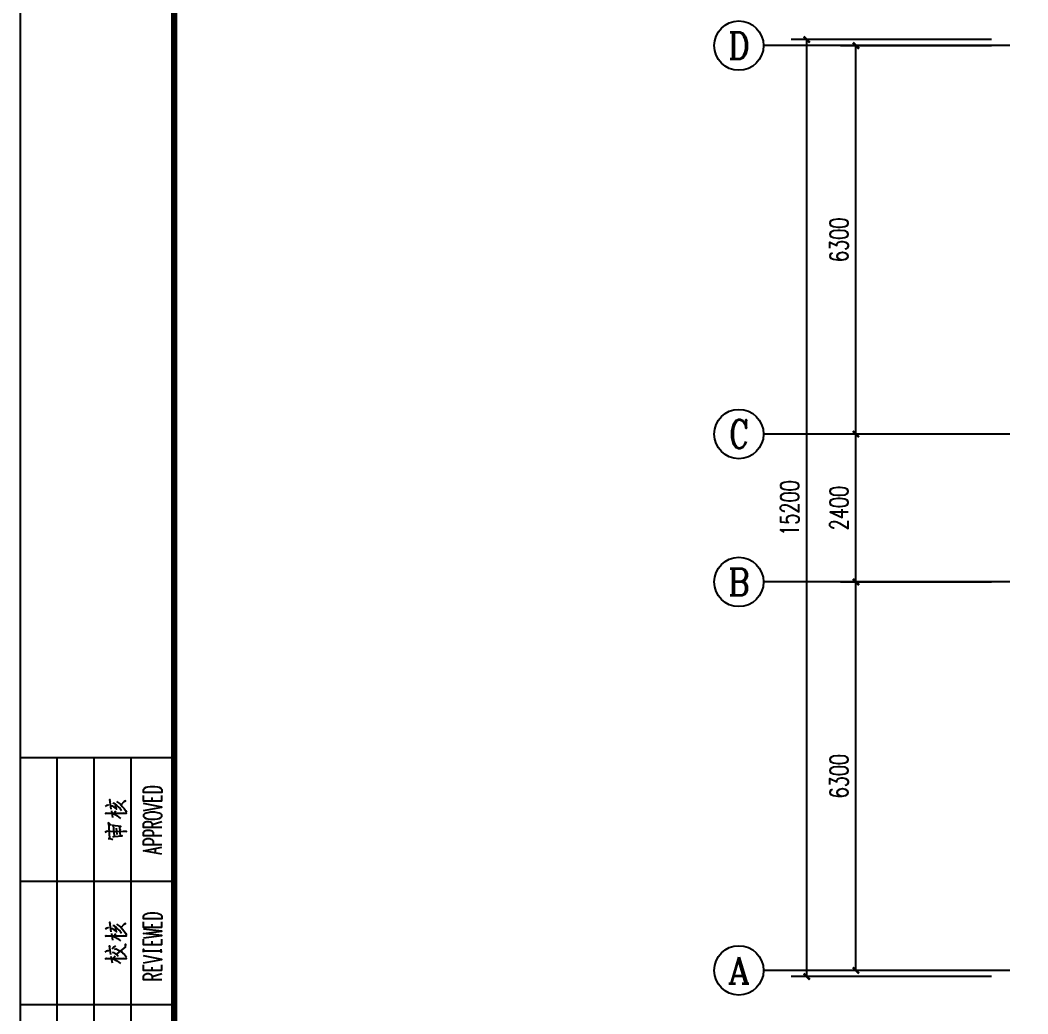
# Model space of a CAD drawing. Extents: x 6250600 to 6678662, y -692028 to -290561.
# Drawn here: x 6473265 to 6489620, y -543052 to -526933 of the extents above; entities that cross this region are included whole.
import ezdxf
from ezdxf.enums import TextEntityAlignment as Align

# ---------------------------------------------------------------- set-up
doc = ezdxf.new("R2010")
doc.units = 0
doc.header["$LTSCALE"] = 1000
doc.header["$MEASUREMENT"] = 0
doc.layers.get('0').update_dxf_attribs({"linetype": 'CONTINUOUS'})
doc.layers.get('Defpoints').update_dxf_attribs({"linetype": 'CONTINUOUS'})
for name, color, linetype in [('AXIS_TEXT', 7, 'CONTINUOUS'), ('PUB_TITLE', 4, 'CONTINUOUS'), ('建筑底图', 251, 'CONTINUOUS')]:
    doc.layers.add(name, color=color, linetype=linetype)
doc.styles.add('_TCH_AXIS', font='COMPLEX', dxfattribs={"bigfont": 'GBCBIG'})
doc.styles.add('_TCH_DIM_T3', font='SIMPLEX', dxfattribs={"width": 0.705882, "bigfont": 'GBCBIG'})
doc.styles.add('COMPLEX', font='COMPLEX')
doc.dimstyles.new('_TCH_ARCH&&100', dxfattribs={"dimtxt": 297.5, "dimasz": 100, "dimexe": 250, "dimexo": 300, "dimgap": 126.25, "dimtad": 1, "dimdec": 0, "dimzin": 0, "dimdsep": 46, "dimtxsty": '_TCH_DIM_T3', "dimblk": 'ARCHTICK', "dimcen": 0.09, "dimclrt": 7, "dimazin": 2, "dimtfac": 1, "dimtdec": 0, "dimtix": 1, "dimtmove": 2, "dimatfit": 3, "dimfxl": 0, "dimtolj": 1, "dimtzin": 0, "dimarcsym": 0})

# ---------------------------------------------------------------- blocks, each defined once
blk = doc.blocks.new('_AXISO')
blk.add_circle((0, 0), 0.5)
at = {"layer": 'AXIS_TEXT', "style": 'COMPLEX', "width": 1.041667}
blk.add_attdef('A', text='', height=0.56, dxfattribs=at).set_placement((-0.25, -0.28), (0.25, -0.28), align=Align.FIT)
blk = doc.blocks.new('A$C04D97144')
for p, q in [((6, 0), (6, 180)), ((12, 0), (12, 180)), ((18, 0), (18, 180)), ((0, 160), (25, 160)), ((0, 140), (25, 140))]:
    blk.add_line(p, q)
blk.add_lwpolyline([(0, 180), (0, 0), (25, 0), (25, 180)], close=True)
for points in [[(22.97, 174.41), (20.03, 174.41), (20.03, 174.9), (20.17, 175.1), (20.47, 175.24), (20.72, 175.32), (21.18, 175.38), (21.87, 175.38), (22.28, 175.32), (22.58, 175.24), (22.83, 175.1), (22.97, 174.9), (22.97, 174.41), (22.97, 174.41)], [(22.97, 173), (20.03, 173), (20.03, 173.91)], [(21.43, 173), (21.43, 173.56)], [(22.97, 173), (22.97, 173.91)], [(13.86, 172.15), (14.14, 172.35), (14.27, 172.38), (14.34, 172.35)], [(14.77, 171.68), (14.55, 173.26), (14.52, 173.14), (14.6, 172.92)], [(14.74, 172.24), (14.91, 172.21), (15.58, 171.72), (15.62, 171.68), (15.41, 172.54)], [(15.05, 172.71), (15.19, 172.68), (15.62, 172.35), (15.65, 172.32), (15.93, 172.07), (16.21, 171.79), (16.46, 171.47)], [(15.62, 172.92), (15.82, 172.82), (16.28, 172.49), (16.56, 172.15), (16.86, 171.79), (17.09, 171.47), (17.27, 171.22)], [(16.39, 172.38), (16.86, 172.95), (17.09, 173.06), (16.81, 172.89)], [(20.03, 171.46), (22.97, 172.02), (20.03, 172.59)], [(13.81, 170.94), (13.95, 171.05), (13.92, 171.02), (17.27, 171.02), (17, 170.98), (16.72, 171.02)], [(14.8, 171.44), (14.97, 170.34)], [(14.99, 171.05), (15.44, 170.8), (15.79, 170.59), (16.04, 170.42), (16.29, 170.2)], [(15.19, 171.05), (15.54, 171.41)], [(20.03, 170.48), (20.17, 170.34), (20.47, 170.2), (20.72, 170.14), (21.18, 170.06), (21.87, 170.06), (22.28, 170.14), (22.58, 170.2), (22.83, 170.34), (22.97, 170.48), (22.97, 170.77), (22.83, 170.91), (22.58, 171.05), (22.28, 171.11), (21.87, 171.19), (21.18, 171.19), (20.72, 171.11), (20.47, 171.05), (20.17, 170.91), (20.03, 170.77), (20.03, 170.48), (20.03, 170.48)], [(14.56, 166.93), (14.41, 169.49), (14.31, 169.43), (14.77, 169.08)], [(16.18, 168.75), (16.32, 168.86), (14.97, 169.04), (15.08, 169.08), (15.27, 167.31)], [(15.02, 167.18), (15.27, 167.25), (16.53, 167.36), (16.29, 167.32), (16.18, 168.75), (16.15, 168.58), (16.21, 168.27)], [(15.73, 167.59), (15.62, 168.61)], [(22.97, 168.74), (20.03, 168.74), (20.03, 169.37), (20.17, 169.57), (20.33, 169.65), (20.58, 169.71), (20.88, 169.71), (21.18, 169.65), (21.27, 169.57), (21.43, 169.37), (21.43, 168.74)], [(21.43, 169.23), (22.97, 169.71)], [(13.78, 167.95), (14.06, 168.13), (14.27, 168.19)], [(14.27, 166.93), (14.52, 166.93), (14.71, 166.88), (14.91, 166.82), (15.05, 166.76)], [(14.66, 168.06), (14.71, 168.13), (17.28, 168.09), (17.03, 168.05), (16.72, 168.09)], [(22.97, 167.34), (20.03, 167.34), (20.03, 167.97), (20.17, 168.17), (20.33, 168.24), (20.58, 168.31), (21.02, 168.31), (21.27, 168.24), (21.43, 168.17), (21.57, 167.97), (21.57, 167.34)], [(22.97, 165.93), (20.03, 165.93), (20.03, 166.57), (20.17, 166.77), (20.33, 166.84), (20.58, 166.92), (21.02, 166.92), (21.27, 166.84), (21.43, 166.77), (21.57, 166.57), (21.57, 165.93)], [(22.97, 164.39), (20.03, 164.95), (22.97, 165.52)], [(21.98, 164.61), (21.98, 165.3)], [(22.97, 153.91), (20.03, 153.91), (20.03, 154.4), (20.17, 154.6), (20.47, 154.74), (20.72, 154.82), (21.18, 154.88), (21.87, 154.88), (22.28, 154.82), (22.58, 154.74), (22.83, 154.6), (22.97, 154.4), (22.97, 153.91), (22.97, 153.91)], [(13.86, 152.26), (14.14, 152.46), (14.27, 152.49), (14.34, 152.46)], [(14.77, 151.79), (14.55, 153.37), (14.52, 153.26), (14.6, 153.03)], [(14.74, 152.35), (14.91, 152.32), (15.58, 151.84), (15.62, 151.79), (15.41, 152.67)], [(15.05, 152.82), (15.19, 152.81), (15.62, 152.46), (15.65, 152.43), (15.93, 152.18), (16.21, 151.9), (16.46, 151.58)], [(15.62, 153.03), (15.82, 152.95), (16.28, 152.6), (16.56, 152.26), (16.86, 151.9), (17.09, 151.58), (17.27, 151.33)], [(16.39, 152.49), (16.86, 153.06), (17.09, 153.17), (16.81, 153)], [(22.97, 152.51), (20.03, 152.51), (20.03, 153.42)], [(20.03, 150.83), (22.97, 151.18), (20.03, 151.52), (22.97, 151.88), (20.03, 152.23)], [(21.43, 152.51), (21.43, 153.06)], [(22.97, 152.51), (22.97, 153.42)], [(13.81, 151.05), (13.95, 151.16), (13.92, 151.13), (17.27, 151.13), (17, 151.1), (16.72, 151.13)], [(14.8, 151.55), (14.97, 150.45)], [(14.99, 151.16), (15.44, 150.91), (15.79, 150.7), (16.04, 150.53), (16.29, 150.31)], [(15.19, 151.16), (15.54, 151.52)], [(22.97, 149.7), (20.03, 149.7), (20.03, 150.61)], [(22.97, 149.7), (22.97, 150.61)], [(14.71, 148.1), (14.52, 149.54), (14.49, 149.43), (14.55, 149.29)], [(14.91, 149.01), (15.22, 149.35), (15.36, 149.43), (15.54, 149.54)], [(15.33, 148.98), (15.57, 149.01), (15.96, 148.83), (16.28, 148.66), (16.53, 148.47), (16.72, 148.3), (16.92, 148.13), (17.09, 147.92), (17.27, 147.67)], [(15.73, 148.21), (15.79, 148.3), (17.09, 149.29), (17.12, 149.82), (17.03, 149.32), (16.92, 149.18)], [(20.03, 148.52), (20.03, 148.98), (20.03, 148.71), (22.89, 148.71), (22.89, 148.52), (22.89, 148.98)], [(21.43, 149.7), (21.43, 150.26)], [(13.81, 148.52), (14.06, 148.69), (14.23, 148.76), (14.41, 148.76)], [(13.81, 147.36), (13.98, 147.5), (13.92, 147.45), (17.27, 147.45), (17.06, 147.39), (16.78, 147.45)], [(14.74, 147.84), (14.94, 146.76)], [(14.91, 148.47), (15.13, 148.44), (15.54, 148.16), (15.82, 147.95), (15.93, 147.84)], [(14.94, 147.45), (15.33, 147.28), (15.68, 147.08), (15.99, 146.89), (16.28, 146.65)], [(15.08, 147.47), (15.44, 147.88)], [(20.03, 146.76), (22.97, 147.33), (20.03, 147.89)], [(22.97, 145.5), (20.03, 145.5), (20.03, 146.42)], [(21.43, 145.5), (21.43, 146.07)], [(22.97, 145.5), (22.97, 146.42)], [(22.97, 144.03), (20.03, 144.03), (20.03, 144.67), (20.17, 144.88), (20.33, 144.94), (20.58, 145.02), (20.88, 145.02), (21.18, 144.94), (21.27, 144.88), (21.43, 144.67), (21.43, 144.03)], [(21.43, 144.53), (22.97, 145.02)]]:
    blk.add_lwpolyline(points)
blk = doc.blocks.new('A$C1BD43FEB')
blk.add_blockref('A$C04D97144', (0, 0))
blk = doc.blocks.new('GXED01100007000C')
blk.add_blockref('A$C1BD43FEB', (-25, 0))
blk = doc.blocks.new('_ArchTick')
at = {"color": 0, "linetype": 'ByBlock', "const_width": 0.4}
blk.add_lwpolyline([(-0.5, -0.5), (0.5, 0.5)], dxfattribs=at)
blk = doc.blocks.new('*D513')
at = {"layer": 'Defpoints', "color": 0, "transparency": 16777216}
for p in [(6486030, -527247), (6489330, -527247), (6489330, -542447)]:
    blk.add_point(p, dxfattribs=at)
at = {"layer": '建筑底图', "color": 0, "lineweight": -2, "transparency": 16777216}
for p, q in [((6489030, -527247), (6485780, -527247)), ((6486030, -542447), (6486030, -527247)), ((6489030, -542447), (6485780, -542447))]:
    blk.add_line(p, q, dxfattribs=at)
at = {"layer": '建筑底图', "color": 0, "lineweight": -2, "transparency": 16777216, "xscale": 100, "yscale": 100, "zscale": 100}
for p, rotation in [((6486030, -527247), 90), ((6486030, -542447), 270)]:
    blk.add_blockref('_ArchTick', p, dxfattribs=dict(at, rotation=rotation))
at = {"layer": '建筑底图', "color": 7, "transparency": 16777216, "insert": (6485755, -534847), "char_height": 297.5, "attachment_point": 5, "rotation": 90, "style": '_TCH_DIM_T3'}
blk.add_mtext('\\A1;15200', dxfattribs=at)
blk = doc.blocks.new('*D514')
at = {"layer": 'Defpoints', "color": 0, "transparency": 16777216}
for p in [(6486830, -536047), (6489330, -536047), (6489330, -542347)]:
    blk.add_point(p, dxfattribs=at)
at = {"layer": '建筑底图', "color": 0, "lineweight": -2, "transparency": 16777216}
for p, q in [((6489030, -536047), (6486580, -536047)), ((6486830, -542347), (6486830, -536047)), ((6489030, -542347), (6486580, -542347))]:
    blk.add_line(p, q, dxfattribs=at)
at = {"layer": '建筑底图', "color": 0, "lineweight": -2, "transparency": 16777216, "xscale": 100, "yscale": 100, "zscale": 100}
for p, rotation in [((6486830, -536047), 90), ((6486830, -542347), 270)]:
    blk.add_blockref('_ArchTick', p, dxfattribs=dict(at, rotation=rotation))
at = {"layer": '建筑底图', "color": 7, "transparency": 16777216, "insert": (6486555, -539197), "char_height": 297.5, "attachment_point": 5, "rotation": 90, "style": '_TCH_DIM_T3'}
blk.add_mtext('\\A1;6300', dxfattribs=at)
blk = doc.blocks.new('*D515')
at = {"layer": 'Defpoints', "color": 0, "transparency": 16777216}
for p in [(6486830, -533647), (6489330, -533647), (6489330, -536047)]:
    blk.add_point(p, dxfattribs=at)
at = {"layer": '建筑底图', "color": 0, "lineweight": -2, "transparency": 16777216}
for p, q in [((6489030, -533647), (6486580, -533647)), ((6486830, -536047), (6486830, -533647)), ((6489030, -536047), (6486580, -536047))]:
    blk.add_line(p, q, dxfattribs=at)
at = {"layer": '建筑底图', "color": 0, "lineweight": -2, "transparency": 16777216, "xscale": 100, "yscale": 100, "zscale": 100}
for p, rotation in [((6486830, -533647), 90), ((6486830, -536047), 270)]:
    blk.add_blockref('_ArchTick', p, dxfattribs=dict(at, rotation=rotation))
at = {"layer": '建筑底图', "color": 7, "transparency": 16777216, "insert": (6486555, -534847), "char_height": 297.5, "attachment_point": 5, "rotation": 90, "style": '_TCH_DIM_T3'}
blk.add_mtext('\\A1;2400', dxfattribs=at)
blk = doc.blocks.new('*D516')
at = {"layer": 'Defpoints', "color": 0, "transparency": 16777216}
for p in [(6486830, -527347), (6489330, -527347), (6489330, -533647)]:
    blk.add_point(p, dxfattribs=at)
at = {"layer": '建筑底图', "color": 0, "lineweight": -2, "transparency": 16777216}
for p, q in [((6489030, -527347), (6486580, -527347)), ((6486830, -533647), (6486830, -527347)), ((6489030, -533647), (6486580, -533647))]:
    blk.add_line(p, q, dxfattribs=at)
at = {"layer": '建筑底图', "color": 0, "lineweight": -2, "transparency": 16777216, "xscale": 100, "yscale": 100, "zscale": 100}
for p, rotation in [((6486830, -527347), 90), ((6486830, -533647), 270)]:
    blk.add_blockref('_ArchTick', p, dxfattribs=dict(at, rotation=rotation))
at = {"layer": '建筑底图', "color": 7, "transparency": 16777216, "insert": (6486555, -530497), "char_height": 297.5, "attachment_point": 5, "rotation": 90, "style": '_TCH_DIM_T3'}
blk.add_mtext('\\A1;6300', dxfattribs=at)

msp = doc.modelspace()

# ---------------------------------------------------------------- linework, layer by layer
at = {"layer": 'PUB_TITLE', "color": 4}
msp.add_lwpolyline([(6473265, -557900.9), (6532665, -557900.9), (6532665, -515900.9), (6473265, -515900.9)], close=True, dxfattribs=at)
at = {"layer": 'PUB_TITLE', "color": 4, "const_width": 100}
msp.add_lwpolyline([(6475765, -556900.9), (6531665, -556900.9), (6531665, -516900.9), (6475765, -516900.9)], close=True, dxfattribs=at)
at = {"layer": '建筑底图'}
for p, q in [((6489329.9, -527346.7), (6485329.9, -527346.7)), ((6489329.9, -533646.7), (6485329.9, -533646.7)), ((6489329.9, -536046.7), (6485329.9, -536046.7)), ((6489329.9, -542346.7), (6485329.9, -542346.7))]:
    msp.add_line(p, q, dxfattribs=at)

# ---------------------------------------------------------------- block references
at = {"color": 0, "xscale": 100, "yscale": 100, "zscale": 100}
msp.add_blockref('GXED01100007000C', (6475765, -556900.9), dxfattribs=at)
at = {"layer": '建筑底图'}
ref = msp.add_blockref('_AXISO', (6484929.9, -527346.7), dxfattribs=dict(at, xscale=800, yscale=800, zscale=800))
ref.add_attrib('A', 'D', dxfattribs={"layer": 'AXIS_TEXT', "color": 0, "height": 435.3, "style": '_TCH_AXIS'}).set_placement((6484753.7, -527564.4), (6485106.1, -527564.4), align=Align.FIT)
ref = msp.add_blockref('_AXISO', (6484929.9, -533646.7), dxfattribs=dict(at, xscale=800, yscale=800, zscale=800))
ref.add_attrib('A', 'C', dxfattribs={"layer": 'AXIS_TEXT', "color": 0, "height": 455.7, "style": '_TCH_AXIS'}).set_placement((6484767.1, -533874.6), (6485092.6, -533874.6), align=Align.FIT)
ref = msp.add_blockref('_AXISO', (6484929.9, -536046.7), dxfattribs=dict(at, xscale=800, yscale=800, zscale=800))
ref.add_attrib('A', 'B', dxfattribs={"layer": 'AXIS_TEXT', "color": 0, "height": 435.3, "style": '_TCH_AXIS'}).set_placement((6484753.7, -536264.4), (6485106.1, -536264.4), align=Align.FIT)
ref = msp.add_blockref('_AXISO', (6484929.9, -542346.7), dxfattribs=dict(at, xscale=800, yscale=800, zscale=800))
ref.add_attrib('A', 'A', dxfattribs={"layer": 'AXIS_TEXT', "color": 0, "height": 425.2, "style": '_TCH_AXIS'}).set_placement((6484747.7, -542559.3), (6485112.1, -542559.3), align=Align.FIT)

# ---------------------------------------------------------------- dimensions: what is measured, and where the dimension line sits
for p1, p2, distance, picture, middle in [((6489329.9, -542446.7), (6489329.9, -527246.7), 3300, '*D513', (6485754.9, -534846.7)), ((6489329.9, -533646.7), (6489329.9, -527346.7), 2500, '*D516', (6486554.9, -530496.7)), ((6489329.9, -536046.7), (6489329.9, -533646.7), 2500, '*D515', (6486554.9, -534846.7)), ((6489329.9, -542346.7), (6489329.9, -536046.7), 2500, '*D514', (6486554.9, -539196.7))]:
    dim = msp.add_aligned_dim(p1=p1, p2=p2, distance=distance, dimstyle='_TCH_ARCH&&100', dxfattribs=at)
    dim.commit()
    dim.dimension.update_dxf_attribs({"geometry": picture, "text_midpoint": middle})

doc.saveas('drawing.dxf')
